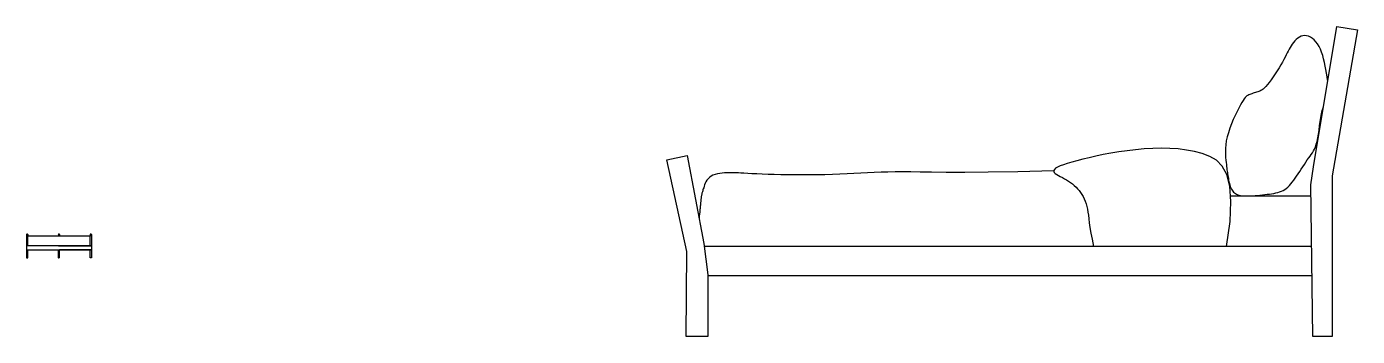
# Model space of a CAD drawing. Header units: centimetres. Extents: x 1695 to 2136, y -5808 to -5706.
import ezdxf

# ---------------------------------------------------------------- set-up
doc = ezdxf.new("R2010")
doc.units = ezdxf.units.CM

# ---------------------------------------------------------------- blocks, each defined once
blk = doc.blocks.new('A$C13A97813')
for points in [[(-88.34, 188.66), (-95.13, 187.58), (-86.84, 139.27), (-86.84, 86.11), (-80.43, 86.11), (-79.68, 136.26), (-80.55, 142.23), (-88.34, 188.66)], [(-81.96, 182.94), (-81.43, 183.66), (-80.85, 184.28), (-80.25, 184.78), (-79.62, 185.17), (-78.98, 185.45), (-78.33, 185.62), (-77.7, 185.68), (-77.08, 185.62), (-76.49, 185.45), (-75.92, 185.18), (-75.39, 184.83), (-74.88, 184.4), (-74.41, 183.92), (-73.97, 183.4), (-73.56, 182.85), (-73.19, 182.29), (-72.85, 181.73), (-72.54, 181.16), (-72.23, 180.57), (-71.92, 179.95), (-71.59, 179.29), (-71.22, 178.57), (-70.81, 177.79), (-70.34, 176.94), (-69.79, 176.01), (-69.19, 175.02), (-68.55, 174), (-67.89, 172.98), (-67.22, 171.99), (-66.56, 171.05), (-65.94, 170.2), (-65.36, 169.46), (-64.84, 168.85), (-64.38, 168.36), (-63.96, 167.98), (-63.57, 167.68), (-63.21, 167.46), (-62.86, 167.29), (-62.51, 167.15), (-62.15, 167.04), (-61.78, 166.93), (-61.4, 166.81), (-61.01, 166.7), (-60.62, 166.58), (-60.24, 166.46), (-59.86, 166.33), (-59.5, 166.2), (-59.17, 166.06), (-58.86, 165.91), (-58.57, 165.72), (-58.27, 165.49), (-57.97, 165.17), (-57.65, 164.76), (-57.29, 164.23), (-56.88, 163.56), (-56.41, 162.72), (-55.88, 161.71), (-55.29, 160.54), (-54.68, 159.25), (-54.06, 157.88), (-53.46, 156.45), (-52.91, 154.99), (-52.42, 153.55), (-52.03, 152.14), (-51.74, 150.81), (-51.56, 149.56), (-51.46, 148.38), (-51.42, 147.28), (-51.44, 146.26), (-51.5, 145.32), (-51.58, 144.47), (-51.67, 143.7), (-51.75, 143), (-51.82, 142.38), (-51.9, 141.82), (-51.96, 141.3), (-52.03, 140.81), (-52.1, 140.34), (-52.17, 139.87), (-52.24, 139.38), (-52.32, 138.88), (-52.41, 138.36), (-52.51, 137.83), (-52.62, 137.29), (-52.74, 136.77), (-52.88, 136.26), (-53.04, 135.78), (-53.21, 135.32), (-53.41, 134.9), (-53.64, 134.53), (-53.88, 134.18), (-54.16, 133.88), (-54.46, 133.61), (-54.79, 133.38), (-55.14, 133.18), (-55.53, 133.01), (-55.95, 132.88), (-56.4, 132.77), (-56.89, 132.69), (-57.41, 132.64), (-57.97, 132.61), (-58.57, 132.6), (-59.2, 132.61), (-59.87, 132.64), (-60.59, 132.68), (-61.33, 132.73), (-62.1, 132.8), (-62.89, 132.87), (-63.68, 132.96), (-64.47, 133.05), (-65.24, 133.14), (-66, 133.24), (-66.73, 133.35), (-67.43, 133.46), (-68.1, 133.59), (-68.75, 133.74), (-69.37, 133.93), (-69.96, 134.15), (-70.53, 134.42), (-71.08, 134.73), (-71.61, 135.11), (-72.11, 135.54), (-72.61, 136.03), (-73.09, 136.56), (-73.57, 137.15), (-74.05, 137.78), (-74.54, 138.45), (-75.03, 139.17), (-75.53, 139.92), (-76.05, 140.7), (-76.56, 141.49), (-77.08, 142.28), (-77.58, 143.06), (-78.08, 143.81), (-78.56, 144.52), (-79.02, 145.18), (-79.45, 145.78), (-79.86, 146.35), (-80.24, 146.91), (-80.6, 147.5), (-80.93, 148.14), (-81.23, 148.86), (-81.51, 149.7), (-81.77, 150.67), (-82, 151.81), (-82.22, 153.08), (-82.43, 154.43), (-82.63, 155.82), (-82.83, 157.2), (-83.04, 158.53), (-83.26, 159.77), (-83.5, 160.87), (-83.76, 161.8), (-83.89, 162.17)], [(-85.32, 170.67), (-85.29, 170.95), (-85.14, 172.08), (-84.95, 173.24), (-84.74, 174.42), (-84.5, 175.61), (-84.24, 176.8), (-83.95, 177.96), (-83.64, 179.09), (-83.28, 180.16), (-82.89, 181.17), (-82.45, 182.1), (-81.96, 182.94)], [(-51.81, 115.89), (-52.96, 124.17), (-53.29, 130.75), (-52.91, 135.84), (-51.91, 139.67), (-50.39, 142.45), (-48.47, 144.4), (-46.23, 145.71), (-43.79, 146.62), (-41.21, 147.31), (-38.55, 147.81), (-35.82, 148.15), (-33.03, 148.34), (-30.2, 148.4), (-27.36, 148.33), (-24.52, 148.17), (-21.69, 147.91), (-18.91, 147.58), (-16.18, 147.19), (-13.53, 146.75), (-10.99, 146.28), (-8.57, 145.78), (-6.3, 145.27), (-4.19, 144.76), (-2.28, 144.27), (-0.57, 143.8), (0.92, 143.35), (2.2, 142.93), (3.27, 142.52), (4.13, 142.14), (4.77, 141.77), (5.2, 141.41), (5.41, 141.06), (5.42, 140.73), (5.23, 140.39), (4.89, 140.06), (4.42, 139.73), (3.86, 139.39), (3.22, 139.04), (2.53, 138.68), (1.84, 138.3), (1.15, 137.9), (0.48, 137.47), (-0.17, 137.03), (-0.8, 136.56), (-1.4, 136.06), (-1.98, 135.53), (-2.52, 134.96), (-3.03, 134.37), (-3.51, 133.74), (-3.95, 133.07), (-4.35, 132.37), (-4.72, 131.62), (-5.04, 130.84), (-5.32, 130.01), (-5.56, 129.14), (-5.76, 128.22), (-5.92, 127.24), (-6.06, 126.19), (-6.2, 125), (-6.37, 123.66), (-6.59, 122.12), (-6.89, 120.33), (-7.29, 118.27), (-7.82, 115.89)], [(5.41, 140.9), (17.34, 140.63), (27.06, 140.47), (34.85, 140.4), (41.01, 140.39), (45.85, 140.43), (49.67, 140.49), (52.76, 140.54), (55.42, 140.58), (57.9, 140.57), (60.28, 140.52), (62.58, 140.44), (64.83, 140.34), (67.05, 140.23), (69.28, 140.11), (71.53, 139.99), (73.84, 139.88), (76.22, 139.78), (78.66, 139.7), (81.14, 139.64), (83.65, 139.59), (86.15, 139.56), (88.62, 139.55), (91.06, 139.56), (93.43, 139.58), (95.72, 139.62), (97.91, 139.67), (99.98, 139.74), (101.92, 139.81), (103.7, 139.88), (105.31, 139.96), (106.73, 140.03), (107.95, 140.1), (108.95, 140.16), (109.77, 140.21), (110.44, 140.25), (111.01, 140.28), (111.52, 140.3), (112.01, 140.3), (112.51, 140.3), (113.06, 140.29), (113.71, 140.27), (114.42, 140.22), (115.19, 140.15), (115.97, 140.05), (116.76, 139.9), (117.52, 139.7), (118.22, 139.45), (118.86, 139.13), (119.4, 138.75), (119.85, 138.3), (120.23, 137.82), (120.53, 137.31), (120.78, 136.79), (120.99, 136.28), (121.15, 135.79), (121.29, 135.34), (121.42, 134.94), (121.53, 134.59), (121.63, 134.28), (121.71, 134), (121.79, 133.75), (121.86, 133.52), (121.91, 133.3), (121.96, 133.09), (122.01, 132.87), (122.05, 132.66), (122.08, 132.44), (122.11, 132.22), (122.14, 132), (122.16, 131.77), (122.19, 131.54), (122.21, 131.31), (122.23, 131.07), (122.26, 130.84), (122.28, 130.6), (122.3, 130.38), (122.32, 130.17), (122.34, 129.98), (122.36, 129.81), (122.37, 129.67), (122.39, 129.56), (122.39, 129.47), (122.4, 129.4), (122.41, 129.32), (122.42, 129.25), (122.43, 129.16), (122.44, 129.04), (122.45, 128.9), (122.47, 128.71), (122.49, 128.47), (122.53, 128.15), (122.56, 127.76), (122.61, 127.27), (122.67, 126.66), (122.74, 125.93), (122.83, 125.06)], [(-79.68, 132.48), (-53.16, 132.48)], [(-79.98, 115.89), (121.15, 115.89)], [(119.95, 106.31), (-80.13, 106.31)]]:
    blk.add_lwpolyline(points)
blk.add_lwpolyline([(119.95, 86.11), (127.11, 86.11), (126.85, 114.21), (133.51, 144.55), (126.8, 146), (121.27, 116.84), (119.95, 106.47)], close=True)

msp = doc.modelspace()

# ---------------------------------------------------------------- linework, layer by layer
for p, q in [((1695.19, -5774.47), (1695.19, -5775.01)), ((1695.19, -5775.01), (1695.19, -5782.17)), ((1695.6, -5774.48), (1695.6, -5775.01)), ((1716.21, -5775.01), (1695.6, -5775.01)), ((1695.6, -5778.24), (1695.6, -5775.01)), ((1705.69, -5774.47), (1705.69, -5775.01)), ((1706.1, -5774.48), (1706.1, -5775.01)), ((1716.21, -5774.48), (1716.21, -5775.01)), ((1716.21, -5778.24), (1716.21, -5775.01)), ((1716.62, -5774.47), (1716.62, -5775.01)), ((1716.62, -5775.01), (1716.62, -5782.17)), ((1716.62, -5778.24), (1695.19, -5778.24)), ((1695.19, -5779.48), (1716.62, -5779.48)), ((1695.6, -5782.17), (1695.6, -5779.48)), ((1705.69, -5778.24), (1706.11, -5778.24)), ((1705.69, -5782.15), (1705.69, -5779.48)), ((1705.69, -5779.48), (1706.11, -5779.48)), ((1706.11, -5778.24), (1716.62, -5778.24)), ((1706.11, -5782.15), (1706.11, -5779.48)), ((1716.62, -5779.48), (1706.11, -5779.48)), ((1716.21, -5782.17), (1716.21, -5779.48)), ((1695.19, -5782.17), (1695.6, -5782.17)), ((1706.1, -5782.17), (1705.7, -5782.17)), ((1716.62, -5782.17), (1716.21, -5782.17))]:
    msp.add_line(p, q)
for centre, radius, start, end in [((1695.39, -5774.52), 0.211, 9.1234, 166.0077), ((1705.89, -5774.52), 0.211, 9.1234, 166.0077), ((1716.41, -5774.52), 0.211, 13.9923, 170.8766), ((1705.7, -5782.15), 0.0131, 180, 270)]:
    msp.add_arc(centre, radius, start, end)

# ---------------------------------------------------------------- block references
at = {"xscale": -1}
msp.add_blockref('A$C13A97813', (2040.65, -5894.28), dxfattribs=at)

doc.saveas('drawing.dxf')
